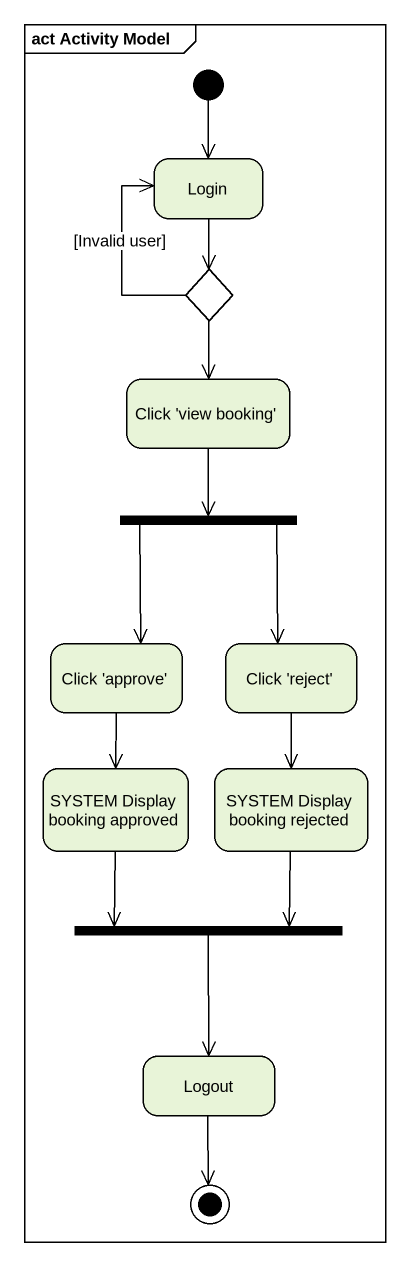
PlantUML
@startuml
mainframe act Activity Model
hide empty description
state Login
state choice1 <<choice>>
state "Click 'view booking'" as Click_view_booking
state fork1 <<fork>>
state "Click 'approve'" as Click_approve
state "Click 'reject'" as Click_reject
state "SYSTEM Display booking approved" as SYSTEM_Display_booking
state "SYSTEM Display booking rejected" as SYSTEM_Display_booking_2
state fork2 <<join>>
state Logout
[*] --> Login
Login --> choice1
choice1 -up-> Login : [Invalid user]
choice1 --> Click_view_booking
Click_view_booking --> fork1
fork1 --> Click_approve
fork1 --> Click_reject
Click_approve --> SYSTEM_Display_booking
Click_reject --> SYSTEM_Display_booking_2
SYSTEM_Display_booking --> fork2
SYSTEM_Display_booking_2 --> fork2
fork2 --> Logout
Logout --> [*]
@enduml
